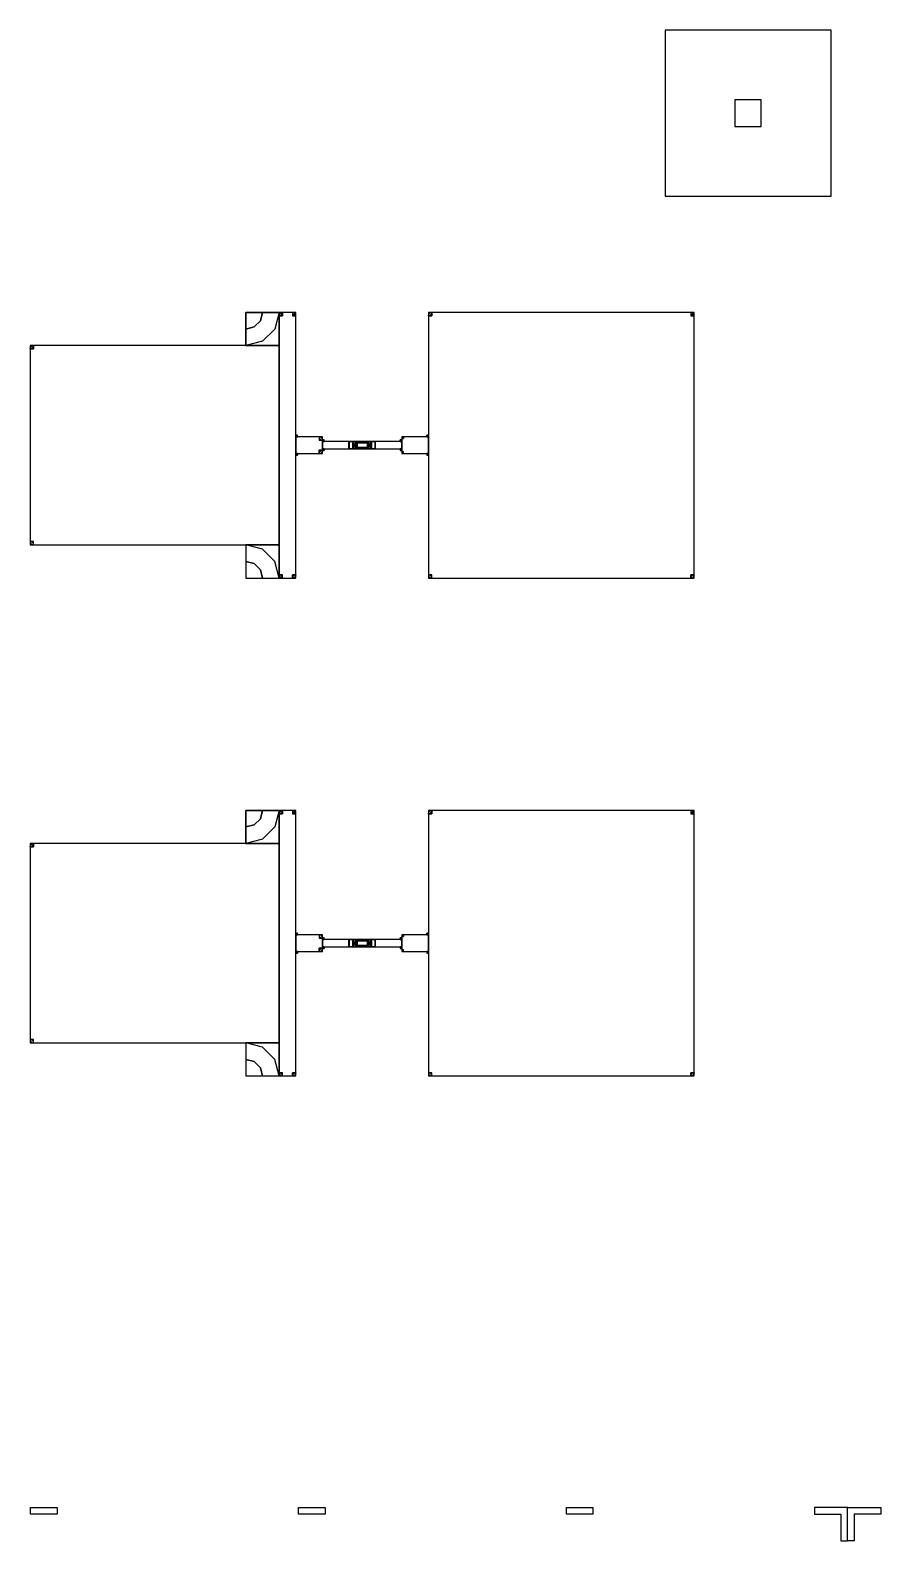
# Model space of a CAD drawing. Extents: x -50899 to 50899, y -48295 to 50898.
# Drawn here: x -33538 to -30975, y 24150 to 28700 of the extents above; entities that cross this region are included whole.
import ezdxf

# ---------------------------------------------------------------- set-up
doc = ezdxf.new("R2010")
doc.units = 0
doc.layers.add('GAP', color=1, linetype='continuous')
doc.layers.add('PIN', color=3, linetype='continuous')

# ---------------------------------------------------------------- blocks, each defined once
blk = doc.blocks.new('C1A')
at = {"layer": 'GAP'}
for points in [[(3088.6, 48400), (3168.6, 48400), (3168.6, 48380), (3088.6, 48380), (3088.6, 48400)], [(3895.7, 48400), (3975.7, 48400), (3975.7, 48380), (3895.7, 48380), (3895.7, 48400)], [(4702.9, 48400), (4782.9, 48400), (4782.9, 48380), (4702.9, 48380), (4702.9, 48400)], [(5550, 48400), (5450, 48400), (5450, 48380), (5530, 48380), (5530, 48300), (5550, 48300), (5550, 48400)]]:
    blk.add_lwpolyline(points, dxfattribs=at)
blk = doc.blocks.new('C1AGAP')
for points in [[(5000, 52850), (5000, 52350), (5500, 52350), (5500, 52850), (5000, 52850)], [(5210, 52640), (5210, 52560), (5290, 52560), (5290, 52640), (5210, 52640)], [(3837.5, 51900), (3837.5, 52000), (3737.5, 52000), (3737.5, 51900), (3837.5, 51900)], [(3837.5, 52000), (3824.1, 51950), (3787.5, 51913.4), (3737.5, 51900), (3737.5, 51950), (3762.5, 51956.7), (3780.8, 51975), (3787.5, 52000), (3837.5, 52000)], [(3787.5, 52000), (3780.8, 51975), (3762.5, 51956.7), (3737.5, 51950), (3737.5, 52000), (3737.5, 52000), (3737.5, 52000), (3737.5, 52000), (3787.5, 52000)], [(3887.5, 52000), (3837.5, 52000), (3837.5, 51200), (3887.5, 51200), (3887.5, 52000)], [(3837.5, 52000), (3837.5, 51990), (3847.5, 51990), (3847.5, 52000), (3837.5, 52000)], [(3837.5, 51990), (3838.8, 51995), (3842.5, 51998.7), (3847.5, 52000), (3847.5, 51995), (3845, 51994.3), (3843.2, 51992.5), (3842.5, 51990), (3837.5, 51990)], [(3842.5, 51990), (3843.2, 51992.5), (3845, 51994.3), (3847.5, 51995), (3847.5, 51990), (3847.5, 51990), (3847.5, 51990), (3847.5, 51990), (3842.5, 51990)], [(3877.5, 52000), (3877.5, 51990), (3887.5, 51990), (3887.5, 52000), (3877.5, 52000)], [(3887.5, 51990), (3886.2, 51995), (3882.5, 51998.7), (3877.5, 52000), (3877.5, 51995), (3880, 51994.3), (3881.8, 51992.5), (3882.5, 51990), (3887.5, 51990)], [(3882.5, 51990), (3881.8, 51992.5), (3880, 51994.3), (3877.5, 51995), (3877.5, 51990), (3877.5, 51990), (3877.5, 51990), (3877.5, 51990), (3882.5, 51990)], [(4287.5, 51200), (5087.5, 51200), (5087.5, 52000), (4287.5, 52000), (4287.5, 51200)], [(4287.5, 52000), (4287.5, 51990), (4297.5, 51990), (4297.5, 52000), (4287.5, 52000)], [(4287.5, 51990), (4288.8, 51995), (4292.5, 51998.7), (4297.5, 52000), (4297.5, 51995), (4295, 51994.3), (4293.2, 51992.5), (4292.5, 51990), (4287.5, 51990)], [(4292.5, 51990), (4293.2, 51992.5), (4295, 51994.3), (4297.5, 51995), (4297.5, 51990), (4297.5, 51990), (4297.5, 51990), (4297.5, 51990), (4292.5, 51990)], [(5077.5, 52000), (5077.5, 51990), (5087.5, 51990), (5087.5, 52000), (5077.5, 52000)], [(5087.5, 51990), (5086.2, 51995), (5082.5, 51998.7), (5077.5, 52000), (5077.5, 51995), (5080, 51994.3), (5081.8, 51992.5), (5082.5, 51990), (5087.5, 51990)], [(5082.5, 51990), (5081.8, 51992.5), (5080, 51994.3), (5077.5, 51995), (5077.5, 51990), (5077.5, 51990), (5077.5, 51990), (5077.5, 51990), (5082.5, 51990)], [(3837.5, 51900), (3087.5, 51900), (3087.5, 51300), (3837.5, 51300), (3837.5, 51900)], [(3087.5, 51900), (3087.5, 51890), (3097.5, 51890), (3097.5, 51900), (3087.5, 51900)], [(3087.5, 51890), (3088.8, 51895), (3092.5, 51898.7), (3097.5, 51900), (3097.5, 51895), (3095, 51894.3), (3093.2, 51892.5), (3092.5, 51890), (3087.5, 51890)], [(3092.5, 51890), (3093.2, 51892.5), (3095, 51894.3), (3097.5, 51895), (3097.5, 51890), (3097.5, 51890), (3097.5, 51890), (3097.5, 51890), (3092.5, 51890)], [(3892.5, 51625), (3892.5, 51630), (3887.5, 51630), (3887.5, 51625), (3892.5, 51625)], [(3887.5, 51630), (3888.2, 51627.5), (3890, 51625.7), (3892.5, 51625), (3892.5, 51627.5), (3891.2, 51627.8), (3890.3, 51628.8), (3890, 51630), (3887.5, 51630)], [(3968, 51625), (3887.5, 51625), (3887.5, 51575), (3968, 51575), (3968, 51625)], [(3890, 51630), (3890.3, 51628.8), (3891.2, 51627.8), (3892.5, 51627.5), (3892.5, 51630), (3892.5, 51630), (3892.5, 51630), (3892.5, 51630), (3890, 51630)], [(3958, 51625), (3958, 51615), (3968, 51615), (3968, 51625), (3958, 51625)], [(3968, 51615), (3966.7, 51620), (3963, 51623.7), (3958, 51625), (3958, 51620), (3960.5, 51619.3), (3962.3, 51617.5), (3963, 51615), (3968, 51615)], [(3963, 51615), (3962.3, 51617.5), (3960.5, 51619.3), (3958, 51620), (3958, 51615), (3958, 51615), (3958, 51615), (3958, 51615), (3963, 51615)], [(3973, 51611), (3973, 51616), (3968, 51616), (3968, 51611), (3973, 51611)], [(3968, 51616), (3968.7, 51613.5), (3970.5, 51611.7), (3973, 51611), (3973, 51613.5), (3971.8, 51613.8), (3970.8, 51614.8), (3970.5, 51616), (3968, 51616)], [(4068, 51611), (3968, 51611), (3968, 51589), (4068, 51589), (4068, 51611)], [(3970.5, 51616), (3970.8, 51614.8), (3971.8, 51613.8), (3973, 51613.5), (3973, 51616), (3973, 51616), (3973, 51616), (3973, 51616), (3970.5, 51616)], [(4048.3, 51611), (4048.3, 51589), (4047.7, 51589), (4047.7, 51611), (4048.3, 51611)], [(4048.3, 51611.2), (4048.3, 51611), (4126.7, 51611), (4126.7, 51611.2), (4048.3, 51611.2)], [(4063, 51607.5), (4058, 51607.5), (4058, 51592.5), (4063, 51592.5), (4063, 51607.5)], [(4068, 51602.5), (4063, 51602.5), (4063, 51597.5), (4068, 51597.5), (4068, 51602.5)], [(4071.3, 51607), (4071.3, 51606.8), (4103.6, 51606.8), (4103.6, 51607), (4071.3, 51607)], [(4072.1, 51606.8), (4072.1, 51593.2), (4071.3, 51593.2), (4071.3, 51606.8), (4072.1, 51606.8)], [(4083.5, 51611.2), (4083.5, 51611), (4091.5, 51611), (4091.5, 51611.2), (4083.5, 51611.2)], [(4083.5, 51611), (4085.5, 51611), (4085.5, 51611.2), (4083.5, 51611.2), (4083.5, 51611)], [(4083.5, 51607), (4083.5, 51606.8), (4091.5, 51606.8), (4091.5, 51607), (4083.5, 51607)], [(4083.5, 51607), (4085.5, 51607), (4085.5, 51606.8), (4083.5, 51606.8), (4083.5, 51607)], [(4085.5, 51611), (4088.5, 51609.5), (4088.5, 51609.7), (4085.5, 51611.2), (4085.5, 51611)], [(4085.5, 51607), (4088.5, 51608.5), (4088.5, 51608.3), (4085.5, 51606.8), (4085.5, 51607)], [(4088.5, 51609.5), (4089.3, 51609.5), (4089.3, 51609.7), (4088.5, 51609.7), (4088.5, 51609.5)], [(4088.5, 51608.5), (4089.3, 51608.5), (4089.3, 51608.3), (4088.5, 51608.3), (4088.5, 51608.5)], [(4089.3, 51607.8), (4089.5, 51607.8), (4089.5, 51610.2), (4089.3, 51610.2), (4089.3, 51607.8)], [(4089.5, 51610), (4091.5, 51611), (4091.5, 51611.2), (4089.5, 51610.2), (4089.5, 51610)], [(4089.5, 51608), (4091.5, 51607), (4091.5, 51606.8), (4089.5, 51607.8), (4089.5, 51608)], [(4102.9, 51606.8), (4102.9, 51593.2), (4103.6, 51593.2), (4103.6, 51606.8), (4102.9, 51606.8)], [(4107, 51589), (4207, 51589), (4207, 51611), (4107, 51611), (4107, 51589)], [(4107, 51597.5), (4112, 51597.5), (4112, 51602.5), (4107, 51602.5), (4107, 51597.5)], [(4112, 51592.5), (4117, 51592.5), (4117, 51607.5), (4112, 51607.5), (4112, 51592.5)], [(4126.7, 51611), (4126.7, 51589), (4127.3, 51589), (4127.3, 51611), (4126.7, 51611)], [(4207, 51611), (4207, 51616), (4202, 51616), (4202, 51611), (4207, 51611)], [(4207, 51616), (4206.3, 51613.5), (4204.5, 51611.7), (4202, 51611), (4202, 51613.5), (4203.2, 51613.8), (4204.2, 51614.8), (4204.5, 51616), (4207, 51616)], [(4204.5, 51616), (4204.2, 51614.8), (4203.2, 51613.8), (4202, 51613.5), (4202, 51616), (4202, 51616), (4202, 51616), (4202, 51616), (4204.5, 51616)], [(4207, 51575), (4287.5, 51575), (4287.5, 51625), (4207, 51625), (4207, 51575)], [(4207, 51625), (4207, 51620), (4212, 51620), (4212, 51625), (4207, 51625)], [(4207, 51620), (4207.7, 51622.5), (4209.5, 51624.3), (4212, 51625), (4212, 51622.5), (4210.8, 51622.2), (4209.8, 51621.2), (4209.5, 51620), (4207, 51620)], [(4209.5, 51620), (4209.8, 51621.2), (4210.8, 51622.2), (4212, 51622.5), (4212, 51620), (4212, 51620), (4212, 51620), (4212, 51620), (4209.5, 51620)], [(4287.5, 51625), (4287.5, 51630), (4282.5, 51630), (4282.5, 51625), (4287.5, 51625)], [(4287.5, 51630), (4286.8, 51627.5), (4285, 51625.7), (4282.5, 51625), (4282.5, 51627.5), (4283.8, 51627.8), (4284.7, 51628.8), (4285, 51630), (4287.5, 51630)], [(4285, 51630), (4284.7, 51628.8), (4283.8, 51627.8), (4282.5, 51627.5), (4282.5, 51630), (4282.5, 51630), (4282.5, 51630), (4282.5, 51630), (4285, 51630)], [(3887.5, 51575), (3887.5, 51570), (3892.5, 51570), (3892.5, 51575), (3887.5, 51575)], [(3887.5, 51570), (3888.2, 51572.5), (3890, 51574.3), (3892.5, 51575), (3892.5, 51572.5), (3891.2, 51572.2), (3890.3, 51571.2), (3890, 51570), (3887.5, 51570)], [(3890, 51570), (3890.3, 51571.2), (3891.2, 51572.2), (3892.5, 51572.5), (3892.5, 51570), (3892.5, 51570), (3892.5, 51570), (3892.5, 51570), (3890, 51570)], [(3968, 51575), (3968, 51585), (3958, 51585), (3958, 51575), (3968, 51575)], [(3968, 51585), (3966.7, 51580), (3963, 51576.3), (3958, 51575), (3958, 51580), (3960.5, 51580.7), (3962.3, 51582.5), (3963, 51585), (3968, 51585)], [(3963, 51585), (3962.3, 51582.5), (3960.5, 51580.7), (3958, 51580), (3958, 51585), (3958, 51585), (3958, 51585), (3958, 51585), (3963, 51585)], [(3968, 51589), (3968, 51584), (3973, 51584), (3973, 51589), (3968, 51589)], [(3968, 51584), (3968.7, 51586.5), (3970.5, 51588.3), (3973, 51589), (3973, 51586.5), (3971.8, 51586.2), (3970.8, 51585.2), (3970.5, 51584), (3968, 51584)], [(3970.5, 51584), (3970.8, 51585.2), (3971.8, 51586.2), (3973, 51586.5), (3973, 51584), (3973, 51584), (3973, 51584), (3973, 51584), (3970.5, 51584)], [(4048.3, 51589), (4048.3, 51588.8), (4126.7, 51588.8), (4126.7, 51589), (4048.3, 51589)], [(4071.3, 51593.2), (4071.3, 51593), (4103.6, 51593), (4103.6, 51593.2), (4071.3, 51593.2)], [(4083.5, 51593.2), (4083.5, 51593), (4091.5, 51593), (4091.5, 51593.2), (4083.5, 51593.2)], [(4083.5, 51593), (4085.5, 51593), (4085.5, 51593.2), (4083.5, 51593.2), (4083.5, 51593)], [(4083.5, 51589), (4083.5, 51588.8), (4091.5, 51588.8), (4091.5, 51589), (4083.5, 51589)], [(4083.5, 51589), (4085.5, 51589), (4085.5, 51588.8), (4083.5, 51588.8), (4083.5, 51589)], [(4085.5, 51593), (4088.5, 51591.5), (4088.5, 51591.7), (4085.5, 51593.2), (4085.5, 51593)], [(4085.5, 51589), (4088.5, 51590.5), (4088.5, 51590.3), (4085.5, 51588.8), (4085.5, 51589)], [(4088.5, 51591.5), (4089.3, 51591.5), (4089.3, 51591.7), (4088.5, 51591.7), (4088.5, 51591.5)], [(4088.5, 51590.5), (4089.3, 51590.5), (4089.3, 51590.3), (4088.5, 51590.3), (4088.5, 51590.5)], [(4089.3, 51589.8), (4089.5, 51589.8), (4089.5, 51592.2), (4089.3, 51592.2), (4089.3, 51589.8)], [(4089.5, 51592), (4091.5, 51593), (4091.5, 51593.2), (4089.5, 51592.2), (4089.5, 51592)], [(4089.5, 51590), (4091.5, 51589), (4091.5, 51588.8), (4089.5, 51589.8), (4089.5, 51590)], [(4202, 51589), (4202, 51584), (4207, 51584), (4207, 51589), (4202, 51589)], [(4207, 51584), (4206.3, 51586.5), (4204.5, 51588.3), (4202, 51589), (4202, 51586.5), (4203.2, 51586.2), (4204.2, 51585.2), (4204.5, 51584), (4207, 51584)], [(4204.5, 51584), (4204.2, 51585.2), (4203.2, 51586.2), (4202, 51586.5), (4202, 51584), (4202, 51584), (4202, 51584), (4202, 51584), (4204.5, 51584)], [(4212, 51575), (4212, 51580), (4207, 51580), (4207, 51575), (4212, 51575)], [(4207, 51580), (4207.7, 51577.5), (4209.5, 51575.7), (4212, 51575), (4212, 51577.5), (4210.8, 51577.8), (4209.8, 51578.8), (4209.5, 51580), (4207, 51580)], [(4209.5, 51580), (4209.8, 51578.8), (4210.8, 51577.8), (4212, 51577.5), (4212, 51580), (4212, 51580), (4212, 51580), (4212, 51580), (4209.5, 51580)], [(4282.5, 51575), (4282.5, 51570), (4287.5, 51570), (4287.5, 51575), (4282.5, 51575)], [(4287.5, 51570), (4286.8, 51572.5), (4285, 51574.3), (4282.5, 51575), (4282.5, 51572.5), (4283.8, 51572.2), (4284.7, 51571.2), (4285, 51570), (4287.5, 51570)], [(4285, 51570), (4284.7, 51571.2), (4283.8, 51572.2), (4282.5, 51572.5), (4282.5, 51570), (4282.5, 51570), (4282.5, 51570), (4282.5, 51570), (4285, 51570)], [(3097.5, 51300), (3097.5, 51310), (3087.5, 51310), (3087.5, 51300), (3097.5, 51300)], [(3087.5, 51310), (3088.8, 51305), (3092.5, 51301.3), (3097.5, 51300), (3097.5, 51305), (3095, 51305.7), (3093.2, 51307.5), (3092.5, 51310), (3087.5, 51310)], [(3092.5, 51310), (3093.2, 51307.5), (3095, 51305.7), (3097.5, 51305), (3097.5, 51310), (3097.5, 51310), (3097.5, 51310), (3097.5, 51310), (3092.5, 51310)], [(3737.5, 51300), (3737.5, 51200), (3837.5, 51200), (3837.5, 51300), (3737.5, 51300)], [(3837.5, 51200), (3824.1, 51250), (3787.5, 51286.6), (3737.5, 51300), (3737.5, 51250), (3762.5, 51243.3), (3780.8, 51225), (3787.5, 51200), (3837.5, 51200)], [(3787.5, 51200), (3780.8, 51225), (3762.5, 51243.3), (3737.5, 51250), (3737.5, 51200), (3737.5, 51200), (3737.5, 51200), (3737.5, 51200), (3787.5, 51200)], [(3847.5, 51200), (3847.5, 51210), (3837.5, 51210), (3837.5, 51200), (3847.5, 51200)], [(3837.5, 51210), (3838.8, 51205), (3842.5, 51201.3), (3847.5, 51200), (3847.5, 51205), (3845, 51205.7), (3843.2, 51207.5), (3842.5, 51210), (3837.5, 51210)], [(3842.5, 51210), (3843.2, 51207.5), (3845, 51205.7), (3847.5, 51205), (3847.5, 51210), (3847.5, 51210), (3847.5, 51210), (3847.5, 51210), (3842.5, 51210)], [(3887.5, 51200), (3887.5, 51210), (3877.5, 51210), (3877.5, 51200), (3887.5, 51200)], [(3887.5, 51210), (3886.2, 51205), (3882.5, 51201.3), (3877.5, 51200), (3877.5, 51205), (3880, 51205.7), (3881.8, 51207.5), (3882.5, 51210), (3887.5, 51210)], [(3882.5, 51210), (3881.8, 51207.5), (3880, 51205.7), (3877.5, 51205), (3877.5, 51210), (3877.5, 51210), (3877.5, 51210), (3877.5, 51210), (3882.5, 51210)], [(4297.5, 51200), (4297.5, 51210), (4287.5, 51210), (4287.5, 51200), (4297.5, 51200)], [(4287.5, 51210), (4288.8, 51205), (4292.5, 51201.3), (4297.5, 51200), (4297.5, 51205), (4295, 51205.7), (4293.2, 51207.5), (4292.5, 51210), (4287.5, 51210)], [(4292.5, 51210), (4293.2, 51207.5), (4295, 51205.7), (4297.5, 51205), (4297.5, 51210), (4297.5, 51210), (4297.5, 51210), (4297.5, 51210), (4292.5, 51210)], [(5087.5, 51200), (5087.5, 51210), (5077.5, 51210), (5077.5, 51200), (5087.5, 51200)], [(5087.5, 51210), (5086.2, 51205), (5082.5, 51201.3), (5077.5, 51200), (5077.5, 51205), (5080, 51205.7), (5081.8, 51207.5), (5082.5, 51210), (5087.5, 51210)], [(5082.5, 51210), (5081.8, 51207.5), (5080, 51205.7), (5077.5, 51205), (5077.5, 51210), (5077.5, 51210), (5077.5, 51210), (5077.5, 51210), (5082.5, 51210)], [(3837.5, 50400), (3837.5, 50500), (3737.5, 50500), (3737.5, 50400), (3837.5, 50400)], [(3837.5, 50500), (3824.1, 50450), (3787.5, 50413.4), (3737.5, 50400), (3737.5, 50450), (3762.5, 50456.7), (3780.8, 50475), (3787.5, 50500), (3837.5, 50500)], [(3787.5, 50500), (3780.8, 50475), (3762.5, 50456.7), (3737.5, 50450), (3737.5, 50500), (3737.5, 50500), (3737.5, 50500), (3737.5, 50500), (3787.5, 50500)], [(3887.5, 50500), (3837.5, 50500), (3837.5, 49700), (3887.5, 49700), (3887.5, 50500)], [(3837.5, 50500), (3837.5, 50490), (3847.5, 50490), (3847.5, 50500), (3837.5, 50500)], [(3837.5, 50490), (3838.8, 50495), (3842.5, 50498.7), (3847.5, 50500), (3847.5, 50495), (3845, 50494.3), (3843.2, 50492.5), (3842.5, 50490), (3837.5, 50490)], [(3842.5, 50490), (3843.2, 50492.5), (3845, 50494.3), (3847.5, 50495), (3847.5, 50490), (3847.5, 50490), (3847.5, 50490), (3847.5, 50490), (3842.5, 50490)], [(3877.5, 50500), (3877.5, 50490), (3887.5, 50490), (3887.5, 50500), (3877.5, 50500)], [(3887.5, 50490), (3886.2, 50495), (3882.5, 50498.7), (3877.5, 50500), (3877.5, 50495), (3880, 50494.3), (3881.8, 50492.5), (3882.5, 50490), (3887.5, 50490)], [(3882.5, 50490), (3881.8, 50492.5), (3880, 50494.3), (3877.5, 50495), (3877.5, 50490), (3877.5, 50490), (3877.5, 50490), (3877.5, 50490), (3882.5, 50490)], [(4287.5, 49700), (5087.5, 49700), (5087.5, 50500), (4287.5, 50500), (4287.5, 49700)], [(4287.5, 50500), (4287.5, 50490), (4297.5, 50490), (4297.5, 50500), (4287.5, 50500)], [(4287.5, 50490), (4288.8, 50495), (4292.5, 50498.7), (4297.5, 50500), (4297.5, 50495), (4295, 50494.3), (4293.2, 50492.5), (4292.5, 50490), (4287.5, 50490)], [(4292.5, 50490), (4293.2, 50492.5), (4295, 50494.3), (4297.5, 50495), (4297.5, 50490), (4297.5, 50490), (4297.5, 50490), (4297.5, 50490), (4292.5, 50490)], [(5077.5, 50500), (5077.5, 50490), (5087.5, 50490), (5087.5, 50500), (5077.5, 50500)], [(5087.5, 50490), (5086.2, 50495), (5082.5, 50498.7), (5077.5, 50500), (5077.5, 50495), (5080, 50494.3), (5081.8, 50492.5), (5082.5, 50490), (5087.5, 50490)], [(5082.5, 50490), (5081.8, 50492.5), (5080, 50494.3), (5077.5, 50495), (5077.5, 50490), (5077.5, 50490), (5077.5, 50490), (5077.5, 50490), (5082.5, 50490)], [(3837.5, 50400), (3087.5, 50400), (3087.5, 49800), (3837.5, 49800), (3837.5, 50400)], [(3087.5, 50400), (3087.5, 50390), (3097.5, 50390), (3097.5, 50400), (3087.5, 50400)], [(3087.5, 50390), (3088.8, 50395), (3092.5, 50398.7), (3097.5, 50400), (3097.5, 50395), (3095, 50394.3), (3093.2, 50392.5), (3092.5, 50390), (3087.5, 50390)], [(3092.5, 50390), (3093.2, 50392.5), (3095, 50394.3), (3097.5, 50395), (3097.5, 50390), (3097.5, 50390), (3097.5, 50390), (3097.5, 50390), (3092.5, 50390)], [(3892.5, 50125), (3892.5, 50130), (3887.5, 50130), (3887.5, 50125), (3892.5, 50125)], [(3887.5, 50130), (3888.2, 50127.5), (3890, 50125.7), (3892.5, 50125), (3892.5, 50127.5), (3891.2, 50127.8), (3890.3, 50128.8), (3890, 50130), (3887.5, 50130)], [(3968, 50125), (3887.5, 50125), (3887.5, 50075), (3968, 50075), (3968, 50125)], [(3890, 50130), (3890.3, 50128.8), (3891.2, 50127.8), (3892.5, 50127.5), (3892.5, 50130), (3892.5, 50130), (3892.5, 50130), (3892.5, 50130), (3890, 50130)], [(3958, 50125), (3958, 50115), (3968, 50115), (3968, 50125), (3958, 50125)], [(3968, 50115), (3966.7, 50120), (3963, 50123.7), (3958, 50125), (3958, 50120), (3960.5, 50119.3), (3962.3, 50117.5), (3963, 50115), (3968, 50115)], [(3963, 50115), (3962.3, 50117.5), (3960.5, 50119.3), (3958, 50120), (3958, 50115), (3958, 50115), (3958, 50115), (3958, 50115), (3963, 50115)], [(3973, 50111), (3973, 50116), (3968, 50116), (3968, 50111), (3973, 50111)], [(3968, 50116), (3968.7, 50113.5), (3970.5, 50111.7), (3973, 50111), (3973, 50113.5), (3971.8, 50113.8), (3970.8, 50114.8), (3970.5, 50116), (3968, 50116)], [(4068, 50111), (3968, 50111), (3968, 50089), (4068, 50089), (4068, 50111)], [(3970.5, 50116), (3970.8, 50114.8), (3971.8, 50113.8), (3973, 50113.5), (3973, 50116), (3973, 50116), (3973, 50116), (3973, 50116), (3970.5, 50116)], [(4048.3, 50111), (4048.3, 50089), (4047.7, 50089), (4047.7, 50111), (4048.3, 50111)], [(4048.3, 50111.2), (4048.3, 50111), (4126.7, 50111), (4126.7, 50111.2), (4048.3, 50111.2)], [(4063, 50107.5), (4058, 50107.5), (4058, 50092.5), (4063, 50092.5), (4063, 50107.5)], [(4068, 50102.5), (4063, 50102.5), (4063, 50097.5), (4068, 50097.5), (4068, 50102.5)], [(4071.3, 50107), (4071.3, 50106.8), (4103.6, 50106.8), (4103.6, 50107), (4071.3, 50107)], [(4072.1, 50106.8), (4072.1, 50093.2), (4071.3, 50093.2), (4071.3, 50106.8), (4072.1, 50106.8)], [(4083.5, 50111.2), (4083.5, 50111), (4091.5, 50111), (4091.5, 50111.2), (4083.5, 50111.2)], [(4083.5, 50111), (4085.5, 50111), (4085.5, 50111.2), (4083.5, 50111.2), (4083.5, 50111)], [(4083.5, 50107), (4083.5, 50106.8), (4091.5, 50106.8), (4091.5, 50107), (4083.5, 50107)], [(4083.5, 50107), (4085.5, 50107), (4085.5, 50106.8), (4083.5, 50106.8), (4083.5, 50107)], [(4085.5, 50111), (4088.5, 50109.5), (4088.5, 50109.7), (4085.5, 50111.2), (4085.5, 50111)], [(4085.5, 50107), (4088.5, 50108.5), (4088.5, 50108.3), (4085.5, 50106.8), (4085.5, 50107)], [(4088.5, 50109.5), (4089.3, 50109.5), (4089.3, 50109.7), (4088.5, 50109.7), (4088.5, 50109.5)], [(4088.5, 50108.5), (4089.3, 50108.5), (4089.3, 50108.3), (4088.5, 50108.3), (4088.5, 50108.5)], [(4089.3, 50107.8), (4089.5, 50107.8), (4089.5, 50110.2), (4089.3, 50110.2), (4089.3, 50107.8)], [(4089.5, 50110), (4091.5, 50111), (4091.5, 50111.2), (4089.5, 50110.2), (4089.5, 50110)], [(4089.5, 50108), (4091.5, 50107), (4091.5, 50106.8), (4089.5, 50107.8), (4089.5, 50108)], [(4102.9, 50106.8), (4102.9, 50093.2), (4103.6, 50093.2), (4103.6, 50106.8), (4102.9, 50106.8)], [(4107, 50089), (4207, 50089), (4207, 50111), (4107, 50111), (4107, 50089)], [(4107, 50097.5), (4112, 50097.5), (4112, 50102.5), (4107, 50102.5), (4107, 50097.5)], [(4112, 50092.5), (4117, 50092.5), (4117, 50107.5), (4112, 50107.5), (4112, 50092.5)], [(4126.7, 50111), (4126.7, 50089), (4127.3, 50089), (4127.3, 50111), (4126.7, 50111)], [(4207, 50111), (4207, 50116), (4202, 50116), (4202, 50111), (4207, 50111)], [(4207, 50116), (4206.3, 50113.5), (4204.5, 50111.7), (4202, 50111), (4202, 50113.5), (4203.2, 50113.8), (4204.2, 50114.8), (4204.5, 50116), (4207, 50116)], [(4204.5, 50116), (4204.2, 50114.8), (4203.2, 50113.8), (4202, 50113.5), (4202, 50116), (4202, 50116), (4202, 50116), (4202, 50116), (4204.5, 50116)], [(4207, 50075), (4287.5, 50075), (4287.5, 50125), (4207, 50125), (4207, 50075)], [(4207, 50125), (4207, 50120), (4212, 50120), (4212, 50125), (4207, 50125)], [(4207, 50120), (4207.7, 50122.5), (4209.5, 50124.3), (4212, 50125), (4212, 50122.5), (4210.8, 50122.2), (4209.8, 50121.2), (4209.5, 50120), (4207, 50120)], [(4209.5, 50120), (4209.8, 50121.2), (4210.8, 50122.2), (4212, 50122.5), (4212, 50120), (4212, 50120), (4212, 50120), (4212, 50120), (4209.5, 50120)], [(4287.5, 50125), (4287.5, 50130), (4282.5, 50130), (4282.5, 50125), (4287.5, 50125)], [(4287.5, 50130), (4286.8, 50127.5), (4285, 50125.7), (4282.5, 50125), (4282.5, 50127.5), (4283.8, 50127.8), (4284.7, 50128.8), (4285, 50130), (4287.5, 50130)], [(4285, 50130), (4284.7, 50128.8), (4283.8, 50127.8), (4282.5, 50127.5), (4282.5, 50130), (4282.5, 50130), (4282.5, 50130), (4282.5, 50130), (4285, 50130)], [(3887.5, 50075), (3887.5, 50070), (3892.5, 50070), (3892.5, 50075), (3887.5, 50075)], [(3887.5, 50070), (3888.2, 50072.5), (3890, 50074.3), (3892.5, 50075), (3892.5, 50072.5), (3891.2, 50072.2), (3890.3, 50071.2), (3890, 50070), (3887.5, 50070)], [(3890, 50070), (3890.3, 50071.2), (3891.2, 50072.2), (3892.5, 50072.5), (3892.5, 50070), (3892.5, 50070), (3892.5, 50070), (3892.5, 50070), (3890, 50070)], [(3968, 50075), (3968, 50085), (3958, 50085), (3958, 50075), (3968, 50075)], [(3968, 50085), (3966.7, 50080), (3963, 50076.3), (3958, 50075), (3958, 50080), (3960.5, 50080.7), (3962.3, 50082.5), (3963, 50085), (3968, 50085)], [(3963, 50085), (3962.3, 50082.5), (3960.5, 50080.7), (3958, 50080), (3958, 50085), (3958, 50085), (3958, 50085), (3958, 50085), (3963, 50085)], [(3968, 50089), (3968, 50084), (3973, 50084), (3973, 50089), (3968, 50089)], [(3968, 50084), (3968.7, 50086.5), (3970.5, 50088.3), (3973, 50089), (3973, 50086.5), (3971.8, 50086.2), (3970.8, 50085.2), (3970.5, 50084), (3968, 50084)], [(3970.5, 50084), (3970.8, 50085.2), (3971.8, 50086.2), (3973, 50086.5), (3973, 50084), (3973, 50084), (3973, 50084), (3973, 50084), (3970.5, 50084)], [(4048.3, 50089), (4048.3, 50088.8), (4126.7, 50088.8), (4126.7, 50089), (4048.3, 50089)], [(4071.3, 50093.2), (4071.3, 50093), (4103.6, 50093), (4103.6, 50093.2), (4071.3, 50093.2)], [(4083.5, 50093.2), (4083.5, 50093), (4091.5, 50093), (4091.5, 50093.2), (4083.5, 50093.2)], [(4083.5, 50093), (4085.5, 50093), (4085.5, 50093.2), (4083.5, 50093.2), (4083.5, 50093)], [(4083.5, 50089), (4083.5, 50088.8), (4091.5, 50088.8), (4091.5, 50089), (4083.5, 50089)], [(4083.5, 50089), (4085.5, 50089), (4085.5, 50088.8), (4083.5, 50088.8), (4083.5, 50089)], [(4085.5, 50093), (4088.5, 50091.5), (4088.5, 50091.7), (4085.5, 50093.2), (4085.5, 50093)], [(4085.5, 50089), (4088.5, 50090.5), (4088.5, 50090.3), (4085.5, 50088.8), (4085.5, 50089)], [(4088.5, 50091.5), (4089.3, 50091.5), (4089.3, 50091.7), (4088.5, 50091.7), (4088.5, 50091.5)], [(4088.5, 50090.5), (4089.3, 50090.5), (4089.3, 50090.3), (4088.5, 50090.3), (4088.5, 50090.5)], [(4089.3, 50089.8), (4089.5, 50089.8), (4089.5, 50092.2), (4089.3, 50092.2), (4089.3, 50089.8)], [(4089.5, 50092), (4091.5, 50093), (4091.5, 50093.2), (4089.5, 50092.2), (4089.5, 50092)], [(4089.5, 50090), (4091.5, 50089), (4091.5, 50088.8), (4089.5, 50089.8), (4089.5, 50090)], [(4202, 50089), (4202, 50084), (4207, 50084), (4207, 50089), (4202, 50089)], [(4207, 50084), (4206.3, 50086.5), (4204.5, 50088.3), (4202, 50089), (4202, 50086.5), (4203.2, 50086.2), (4204.2, 50085.2), (4204.5, 50084), (4207, 50084)], [(4204.5, 50084), (4204.2, 50085.2), (4203.2, 50086.2), (4202, 50086.5), (4202, 50084), (4202, 50084), (4202, 50084), (4202, 50084), (4204.5, 50084)], [(4212, 50075), (4212, 50080), (4207, 50080), (4207, 50075), (4212, 50075)], [(4207, 50080), (4207.7, 50077.5), (4209.5, 50075.7), (4212, 50075), (4212, 50077.5), (4210.8, 50077.8), (4209.8, 50078.8), (4209.5, 50080), (4207, 50080)], [(4209.5, 50080), (4209.8, 50078.8), (4210.8, 50077.8), (4212, 50077.5), (4212, 50080), (4212, 50080), (4212, 50080), (4212, 50080), (4209.5, 50080)], [(4282.5, 50075), (4282.5, 50070), (4287.5, 50070), (4287.5, 50075), (4282.5, 50075)], [(4287.5, 50070), (4286.8, 50072.5), (4285, 50074.3), (4282.5, 50075), (4282.5, 50072.5), (4283.8, 50072.2), (4284.7, 50071.2), (4285, 50070), (4287.5, 50070)], [(4285, 50070), (4284.7, 50071.2), (4283.8, 50072.2), (4282.5, 50072.5), (4282.5, 50070), (4282.5, 50070), (4282.5, 50070), (4282.5, 50070), (4285, 50070)], [(3097.5, 49800), (3097.5, 49810), (3087.5, 49810), (3087.5, 49800), (3097.5, 49800)], [(3087.5, 49810), (3088.8, 49805), (3092.5, 49801.3), (3097.5, 49800), (3097.5, 49805), (3095, 49805.7), (3093.2, 49807.5), (3092.5, 49810), (3087.5, 49810)], [(3092.5, 49810), (3093.2, 49807.5), (3095, 49805.7), (3097.5, 49805), (3097.5, 49810), (3097.5, 49810), (3097.5, 49810), (3097.5, 49810), (3092.5, 49810)], [(3737.5, 49800), (3737.5, 49700), (3837.5, 49700), (3837.5, 49800), (3737.5, 49800)], [(3837.5, 49700), (3824.1, 49750), (3787.5, 49786.6), (3737.5, 49800), (3737.5, 49750), (3762.5, 49743.3), (3780.8, 49725), (3787.5, 49700), (3837.5, 49700)], [(3787.5, 49700), (3780.8, 49725), (3762.5, 49743.3), (3737.5, 49750), (3737.5, 49700), (3737.5, 49700), (3737.5, 49700), (3737.5, 49700), (3787.5, 49700)], [(3847.5, 49700), (3847.5, 49710), (3837.5, 49710), (3837.5, 49700), (3847.5, 49700)], [(3837.5, 49710), (3838.8, 49705), (3842.5, 49701.3), (3847.5, 49700), (3847.5, 49705), (3845, 49705.7), (3843.2, 49707.5), (3842.5, 49710), (3837.5, 49710)], [(3842.5, 49710), (3843.2, 49707.5), (3845, 49705.7), (3847.5, 49705), (3847.5, 49710), (3847.5, 49710), (3847.5, 49710), (3847.5, 49710), (3842.5, 49710)], [(3887.5, 49700), (3887.5, 49710), (3877.5, 49710), (3877.5, 49700), (3887.5, 49700)], [(3887.5, 49710), (3886.2, 49705), (3882.5, 49701.3), (3877.5, 49700), (3877.5, 49705), (3880, 49705.7), (3881.8, 49707.5), (3882.5, 49710), (3887.5, 49710)], [(3882.5, 49710), (3881.8, 49707.5), (3880, 49705.7), (3877.5, 49705), (3877.5, 49710), (3877.5, 49710), (3877.5, 49710), (3877.5, 49710), (3882.5, 49710)], [(4297.5, 49700), (4297.5, 49710), (4287.5, 49710), (4287.5, 49700), (4297.5, 49700)], [(4287.5, 49710), (4288.8, 49705), (4292.5, 49701.3), (4297.5, 49700), (4297.5, 49705), (4295, 49705.7), (4293.2, 49707.5), (4292.5, 49710), (4287.5, 49710)], [(4292.5, 49710), (4293.2, 49707.5), (4295, 49705.7), (4297.5, 49705), (4297.5, 49710), (4297.5, 49710), (4297.5, 49710), (4297.5, 49710), (4292.5, 49710)], [(5087.5, 49700), (5087.5, 49710), (5077.5, 49710), (5077.5, 49700), (5087.5, 49700)], [(5087.5, 49710), (5086.2, 49705), (5082.5, 49701.3), (5077.5, 49700), (5077.5, 49705), (5080, 49705.7), (5081.8, 49707.5), (5082.5, 49710), (5087.5, 49710)], [(5082.5, 49710), (5081.8, 49707.5), (5080, 49705.7), (5077.5, 49705), (5077.5, 49710), (5077.5, 49710), (5077.5, 49710), (5077.5, 49710), (5082.5, 49710)]]:
    blk.add_lwpolyline(points)
blk = doc.blocks.new('C1APIN')
for points in [[(3787.5, 52000), (3780.8, 51975), (3762.5, 51956.7), (3737.5, 51950), (3737.5, 51950), (3762.5, 51956.7), (3780.8, 51975), (3787.5, 52000), (3787.5, 52000)], [(3787.5, 52000), (3780.8, 51975), (3762.5, 51956.7), (3737.5, 51950), (3737.5, 51950), (3762.5, 51956.7), (3780.8, 51975), (3787.5, 52000), (3787.5, 52000)], [(3842.5, 51990), (3843.2, 51992.5), (3845, 51994.3), (3847.5, 51995), (3847.5, 51995), (3845, 51994.3), (3843.2, 51992.5), (3842.5, 51990), (3842.5, 51990)], [(3842.5, 51990), (3843.2, 51992.5), (3845, 51994.3), (3847.5, 51995), (3847.5, 51995), (3845, 51994.3), (3843.2, 51992.5), (3842.5, 51990), (3842.5, 51990)], [(3882.5, 51990), (3881.8, 51992.5), (3880, 51994.3), (3877.5, 51995), (3877.5, 51995), (3880, 51994.3), (3881.8, 51992.5), (3882.5, 51990), (3882.5, 51990)], [(3882.5, 51990), (3881.8, 51992.5), (3880, 51994.3), (3877.5, 51995), (3877.5, 51995), (3880, 51994.3), (3881.8, 51992.5), (3882.5, 51990), (3882.5, 51990)], [(4292.5, 51990), (4293.2, 51992.5), (4295, 51994.3), (4297.5, 51995), (4297.5, 51995), (4295, 51994.3), (4293.2, 51992.5), (4292.5, 51990), (4292.5, 51990)], [(4292.5, 51990), (4293.2, 51992.5), (4295, 51994.3), (4297.5, 51995), (4297.5, 51995), (4295, 51994.3), (4293.2, 51992.5), (4292.5, 51990), (4292.5, 51990)], [(5082.5, 51990), (5081.8, 51992.5), (5080, 51994.3), (5077.5, 51995), (5077.5, 51995), (5080, 51994.3), (5081.8, 51992.5), (5082.5, 51990), (5082.5, 51990)], [(5082.5, 51990), (5081.8, 51992.5), (5080, 51994.3), (5077.5, 51995), (5077.5, 51995), (5080, 51994.3), (5081.8, 51992.5), (5082.5, 51990), (5082.5, 51990)], [(3092.5, 51890), (3093.2, 51892.5), (3095, 51894.3), (3097.5, 51895), (3097.5, 51895), (3095, 51894.3), (3093.2, 51892.5), (3092.5, 51890), (3092.5, 51890)], [(3092.5, 51890), (3093.2, 51892.5), (3095, 51894.3), (3097.5, 51895), (3097.5, 51895), (3095, 51894.3), (3093.2, 51892.5), (3092.5, 51890), (3092.5, 51890)], [(3890, 51630), (3890.3, 51628.8), (3891.2, 51627.8), (3892.5, 51627.5), (3892.5, 51627.5), (3891.2, 51627.8), (3890.3, 51628.8), (3890, 51630), (3890, 51630)], [(3890, 51630), (3890.3, 51628.8), (3891.2, 51627.8), (3892.5, 51627.5), (3892.5, 51627.5), (3891.2, 51627.8), (3890.3, 51628.8), (3890, 51630), (3890, 51630)], [(3963, 51615), (3962.3, 51617.5), (3960.5, 51619.3), (3958, 51620), (3958, 51620), (3960.5, 51619.3), (3962.3, 51617.5), (3963, 51615), (3963, 51615)], [(3963, 51615), (3962.3, 51617.5), (3960.5, 51619.3), (3958, 51620), (3958, 51620), (3960.5, 51619.3), (3962.3, 51617.5), (3963, 51615), (3963, 51615)], [(3970.5, 51616), (3970.8, 51614.8), (3971.8, 51613.8), (3973, 51613.5), (3973, 51613.5), (3971.8, 51613.8), (3970.8, 51614.8), (3970.5, 51616), (3970.5, 51616)], [(3970.5, 51616), (3970.8, 51614.8), (3971.8, 51613.8), (3973, 51613.5), (3973, 51613.5), (3971.8, 51613.8), (3970.8, 51614.8), (3970.5, 51616), (3970.5, 51616)], [(4071.3, 51611), (4071.3, 51589), (4048.3, 51589), (4048.3, 51611), (4071.3, 51611)], [(4071.3, 51611), (4071.3, 51607), (4103.7, 51607), (4103.7, 51611), (4071.3, 51611)], [(4083.5, 51611), (4083.5, 51607), (4091.5, 51607), (4091.5, 51611), (4083.5, 51611)], [(4083.5, 51607), (4085.5, 51607), (4085.5, 51611), (4083.5, 51611), (4083.5, 51607)], [(4085.5, 51609), (4088.5, 51609), (4088.5, 51609.5), (4085.5, 51611), (4085.5, 51609)], [(4085.5, 51609), (4088.5, 51609), (4088.5, 51608.5), (4085.5, 51607), (4085.5, 51609)], [(4088.5, 51608.5), (4089.3, 51608.5), (4089.3, 51609.5), (4088.5, 51609.5), (4088.5, 51608.5)], [(4089.5, 51609), (4091.5, 51609), (4091.5, 51611), (4089.5, 51610), (4089.5, 51609)], [(4089.5, 51609), (4091.5, 51609), (4091.5, 51607), (4089.5, 51608), (4089.5, 51609)], [(4103.7, 51611), (4103.7, 51589), (4126.7, 51589), (4126.7, 51611), (4103.7, 51611)], [(4204.5, 51616), (4204.2, 51614.8), (4203.2, 51613.8), (4202, 51613.5), (4202, 51613.5), (4203.2, 51613.8), (4204.2, 51614.8), (4204.5, 51616), (4204.5, 51616)], [(4204.5, 51616), (4204.2, 51614.8), (4203.2, 51613.8), (4202, 51613.5), (4202, 51613.5), (4203.2, 51613.8), (4204.2, 51614.8), (4204.5, 51616), (4204.5, 51616)], [(4209.5, 51620), (4209.8, 51621.2), (4210.8, 51622.2), (4212, 51622.5), (4212, 51622.5), (4210.8, 51622.2), (4209.8, 51621.2), (4209.5, 51620), (4209.5, 51620)], [(4209.5, 51620), (4209.8, 51621.2), (4210.8, 51622.2), (4212, 51622.5), (4212, 51622.5), (4210.8, 51622.2), (4209.8, 51621.2), (4209.5, 51620), (4209.5, 51620)], [(4285, 51630), (4284.7, 51628.8), (4283.8, 51627.8), (4282.5, 51627.5), (4282.5, 51627.5), (4283.8, 51627.8), (4284.7, 51628.8), (4285, 51630), (4285, 51630)], [(4285, 51630), (4284.7, 51628.8), (4283.8, 51627.8), (4282.5, 51627.5), (4282.5, 51627.5), (4283.8, 51627.8), (4284.7, 51628.8), (4285, 51630), (4285, 51630)], [(3890, 51570), (3890.3, 51571.2), (3891.2, 51572.2), (3892.5, 51572.5), (3892.5, 51572.5), (3891.2, 51572.2), (3890.3, 51571.2), (3890, 51570), (3890, 51570)], [(3890, 51570), (3890.3, 51571.2), (3891.2, 51572.2), (3892.5, 51572.5), (3892.5, 51572.5), (3891.2, 51572.2), (3890.3, 51571.2), (3890, 51570), (3890, 51570)], [(3963, 51585), (3962.3, 51582.5), (3960.5, 51580.7), (3958, 51580), (3958, 51580), (3960.5, 51580.7), (3962.3, 51582.5), (3963, 51585), (3963, 51585)], [(3963, 51585), (3962.3, 51582.5), (3960.5, 51580.7), (3958, 51580), (3958, 51580), (3960.5, 51580.7), (3962.3, 51582.5), (3963, 51585), (3963, 51585)], [(3970.5, 51584), (3970.8, 51585.2), (3971.8, 51586.2), (3973, 51586.5), (3973, 51586.5), (3971.8, 51586.2), (3970.8, 51585.2), (3970.5, 51584), (3970.5, 51584)], [(3970.5, 51584), (3970.8, 51585.2), (3971.8, 51586.2), (3973, 51586.5), (3973, 51586.5), (3971.8, 51586.2), (3970.8, 51585.2), (3970.5, 51584), (3970.5, 51584)], [(4071.3, 51593), (4071.3, 51589), (4103.7, 51589), (4103.7, 51593), (4071.3, 51593)], [(4083.5, 51593), (4083.5, 51589), (4091.5, 51589), (4091.5, 51593), (4083.5, 51593)], [(4083.5, 51589), (4085.5, 51589), (4085.5, 51593), (4083.5, 51593), (4083.5, 51589)], [(4085.5, 51591), (4088.5, 51591), (4088.5, 51591.5), (4085.5, 51593), (4085.5, 51591)], [(4085.5, 51591), (4088.5, 51591), (4088.5, 51590.5), (4085.5, 51589), (4085.5, 51591)], [(4088.5, 51590.5), (4089.3, 51590.5), (4089.3, 51591.5), (4088.5, 51591.5), (4088.5, 51590.5)], [(4089.5, 51591), (4091.5, 51591), (4091.5, 51593), (4089.5, 51592), (4089.5, 51591)], [(4089.5, 51591), (4091.5, 51591), (4091.5, 51589), (4089.5, 51590), (4089.5, 51591)], [(4204.5, 51584), (4204.2, 51585.2), (4203.2, 51586.2), (4202, 51586.5), (4202, 51586.5), (4203.2, 51586.2), (4204.2, 51585.2), (4204.5, 51584), (4204.5, 51584)], [(4204.5, 51584), (4204.2, 51585.2), (4203.2, 51586.2), (4202, 51586.5), (4202, 51586.5), (4203.2, 51586.2), (4204.2, 51585.2), (4204.5, 51584), (4204.5, 51584)], [(4209.5, 51580), (4209.8, 51578.8), (4210.8, 51577.8), (4212, 51577.5), (4212, 51577.5), (4210.8, 51577.8), (4209.8, 51578.8), (4209.5, 51580), (4209.5, 51580)], [(4209.5, 51580), (4209.8, 51578.8), (4210.8, 51577.8), (4212, 51577.5), (4212, 51577.5), (4210.8, 51577.8), (4209.8, 51578.8), (4209.5, 51580), (4209.5, 51580)], [(4285, 51570), (4284.7, 51571.2), (4283.8, 51572.2), (4282.5, 51572.5), (4282.5, 51572.5), (4283.8, 51572.2), (4284.7, 51571.2), (4285, 51570), (4285, 51570)], [(4285, 51570), (4284.7, 51571.2), (4283.8, 51572.2), (4282.5, 51572.5), (4282.5, 51572.5), (4283.8, 51572.2), (4284.7, 51571.2), (4285, 51570), (4285, 51570)], [(3092.5, 51310), (3093.2, 51307.5), (3095, 51305.7), (3097.5, 51305), (3097.5, 51305), (3095, 51305.7), (3093.2, 51307.5), (3092.5, 51310), (3092.5, 51310)], [(3092.5, 51310), (3093.2, 51307.5), (3095, 51305.7), (3097.5, 51305), (3097.5, 51305), (3095, 51305.7), (3093.2, 51307.5), (3092.5, 51310), (3092.5, 51310)], [(3787.5, 51200), (3780.8, 51225), (3762.5, 51243.3), (3737.5, 51250), (3737.5, 51250), (3762.5, 51243.3), (3780.8, 51225), (3787.5, 51200), (3787.5, 51200)], [(3787.5, 51200), (3780.8, 51225), (3762.5, 51243.3), (3737.5, 51250), (3737.5, 51250), (3762.5, 51243.3), (3780.8, 51225), (3787.5, 51200), (3787.5, 51200)], [(3842.5, 51210), (3843.2, 51207.5), (3845, 51205.7), (3847.5, 51205), (3847.5, 51205), (3845, 51205.7), (3843.2, 51207.5), (3842.5, 51210), (3842.5, 51210)], [(3842.5, 51210), (3843.2, 51207.5), (3845, 51205.7), (3847.5, 51205), (3847.5, 51205), (3845, 51205.7), (3843.2, 51207.5), (3842.5, 51210), (3842.5, 51210)], [(3882.5, 51210), (3881.8, 51207.5), (3880, 51205.7), (3877.5, 51205), (3877.5, 51205), (3880, 51205.7), (3881.8, 51207.5), (3882.5, 51210), (3882.5, 51210)], [(3882.5, 51210), (3881.8, 51207.5), (3880, 51205.7), (3877.5, 51205), (3877.5, 51205), (3880, 51205.7), (3881.8, 51207.5), (3882.5, 51210), (3882.5, 51210)], [(4292.5, 51210), (4293.2, 51207.5), (4295, 51205.7), (4297.5, 51205), (4297.5, 51205), (4295, 51205.7), (4293.2, 51207.5), (4292.5, 51210), (4292.5, 51210)], [(4292.5, 51210), (4293.2, 51207.5), (4295, 51205.7), (4297.5, 51205), (4297.5, 51205), (4295, 51205.7), (4293.2, 51207.5), (4292.5, 51210), (4292.5, 51210)], [(5082.5, 51210), (5081.8, 51207.5), (5080, 51205.7), (5077.5, 51205), (5077.5, 51205), (5080, 51205.7), (5081.8, 51207.5), (5082.5, 51210), (5082.5, 51210)], [(5082.5, 51210), (5081.8, 51207.5), (5080, 51205.7), (5077.5, 51205), (5077.5, 51205), (5080, 51205.7), (5081.8, 51207.5), (5082.5, 51210), (5082.5, 51210)], [(3787.5, 50500), (3780.8, 50475), (3762.5, 50456.7), (3737.5, 50450), (3737.5, 50450), (3762.5, 50456.7), (3780.8, 50475), (3787.5, 50500), (3787.5, 50500)], [(3787.5, 50500), (3780.8, 50475), (3762.5, 50456.7), (3737.5, 50450), (3737.5, 50450), (3762.5, 50456.7), (3780.8, 50475), (3787.5, 50500), (3787.5, 50500)], [(3842.5, 50490), (3843.2, 50492.5), (3845, 50494.3), (3847.5, 50495), (3847.5, 50495), (3845, 50494.3), (3843.2, 50492.5), (3842.5, 50490), (3842.5, 50490)], [(3842.5, 50490), (3843.2, 50492.5), (3845, 50494.3), (3847.5, 50495), (3847.5, 50495), (3845, 50494.3), (3843.2, 50492.5), (3842.5, 50490), (3842.5, 50490)], [(3882.5, 50490), (3881.8, 50492.5), (3880, 50494.3), (3877.5, 50495), (3877.5, 50495), (3880, 50494.3), (3881.8, 50492.5), (3882.5, 50490), (3882.5, 50490)], [(3882.5, 50490), (3881.8, 50492.5), (3880, 50494.3), (3877.5, 50495), (3877.5, 50495), (3880, 50494.3), (3881.8, 50492.5), (3882.5, 50490), (3882.5, 50490)], [(4292.5, 50490), (4293.2, 50492.5), (4295, 50494.3), (4297.5, 50495), (4297.5, 50495), (4295, 50494.3), (4293.2, 50492.5), (4292.5, 50490), (4292.5, 50490)], [(4292.5, 50490), (4293.2, 50492.5), (4295, 50494.3), (4297.5, 50495), (4297.5, 50495), (4295, 50494.3), (4293.2, 50492.5), (4292.5, 50490), (4292.5, 50490)], [(5082.5, 50490), (5081.8, 50492.5), (5080, 50494.3), (5077.5, 50495), (5077.5, 50495), (5080, 50494.3), (5081.8, 50492.5), (5082.5, 50490), (5082.5, 50490)], [(5082.5, 50490), (5081.8, 50492.5), (5080, 50494.3), (5077.5, 50495), (5077.5, 50495), (5080, 50494.3), (5081.8, 50492.5), (5082.5, 50490), (5082.5, 50490)], [(3092.5, 50390), (3093.2, 50392.5), (3095, 50394.3), (3097.5, 50395), (3097.5, 50395), (3095, 50394.3), (3093.2, 50392.5), (3092.5, 50390), (3092.5, 50390)], [(3092.5, 50390), (3093.2, 50392.5), (3095, 50394.3), (3097.5, 50395), (3097.5, 50395), (3095, 50394.3), (3093.2, 50392.5), (3092.5, 50390), (3092.5, 50390)], [(3890, 50130), (3890.3, 50128.8), (3891.2, 50127.8), (3892.5, 50127.5), (3892.5, 50127.5), (3891.2, 50127.8), (3890.3, 50128.8), (3890, 50130), (3890, 50130)], [(3890, 50130), (3890.3, 50128.8), (3891.2, 50127.8), (3892.5, 50127.5), (3892.5, 50127.5), (3891.2, 50127.8), (3890.3, 50128.8), (3890, 50130), (3890, 50130)], [(3963, 50115), (3962.3, 50117.5), (3960.5, 50119.3), (3958, 50120), (3958, 50120), (3960.5, 50119.3), (3962.3, 50117.5), (3963, 50115), (3963, 50115)], [(3963, 50115), (3962.3, 50117.5), (3960.5, 50119.3), (3958, 50120), (3958, 50120), (3960.5, 50119.3), (3962.3, 50117.5), (3963, 50115), (3963, 50115)], [(3970.5, 50116), (3970.8, 50114.8), (3971.8, 50113.8), (3973, 50113.5), (3973, 50113.5), (3971.8, 50113.8), (3970.8, 50114.8), (3970.5, 50116), (3970.5, 50116)], [(3970.5, 50116), (3970.8, 50114.8), (3971.8, 50113.8), (3973, 50113.5), (3973, 50113.5), (3971.8, 50113.8), (3970.8, 50114.8), (3970.5, 50116), (3970.5, 50116)], [(4071.3, 50111), (4071.3, 50089), (4048.3, 50089), (4048.3, 50111), (4071.3, 50111)], [(4071.3, 50111), (4071.3, 50107), (4103.7, 50107), (4103.7, 50111), (4071.3, 50111)], [(4083.5, 50111), (4083.5, 50107), (4091.5, 50107), (4091.5, 50111), (4083.5, 50111)], [(4083.5, 50107), (4085.5, 50107), (4085.5, 50111), (4083.5, 50111), (4083.5, 50107)], [(4085.5, 50109), (4088.5, 50109), (4088.5, 50109.5), (4085.5, 50111), (4085.5, 50109)], [(4085.5, 50109), (4088.5, 50109), (4088.5, 50108.5), (4085.5, 50107), (4085.5, 50109)], [(4088.5, 50108.5), (4089.3, 50108.5), (4089.3, 50109.5), (4088.5, 50109.5), (4088.5, 50108.5)], [(4089.5, 50109), (4091.5, 50109), (4091.5, 50111), (4089.5, 50110), (4089.5, 50109)], [(4089.5, 50109), (4091.5, 50109), (4091.5, 50107), (4089.5, 50108), (4089.5, 50109)], [(4103.7, 50111), (4103.7, 50089), (4126.7, 50089), (4126.7, 50111), (4103.7, 50111)], [(4204.5, 50116), (4204.2, 50114.8), (4203.2, 50113.8), (4202, 50113.5), (4202, 50113.5), (4203.2, 50113.8), (4204.2, 50114.8), (4204.5, 50116), (4204.5, 50116)], [(4204.5, 50116), (4204.2, 50114.8), (4203.2, 50113.8), (4202, 50113.5), (4202, 50113.5), (4203.2, 50113.8), (4204.2, 50114.8), (4204.5, 50116), (4204.5, 50116)], [(4209.5, 50120), (4209.8, 50121.2), (4210.8, 50122.2), (4212, 50122.5), (4212, 50122.5), (4210.8, 50122.2), (4209.8, 50121.2), (4209.5, 50120), (4209.5, 50120)], [(4209.5, 50120), (4209.8, 50121.2), (4210.8, 50122.2), (4212, 50122.5), (4212, 50122.5), (4210.8, 50122.2), (4209.8, 50121.2), (4209.5, 50120), (4209.5, 50120)], [(4285, 50130), (4284.7, 50128.8), (4283.8, 50127.8), (4282.5, 50127.5), (4282.5, 50127.5), (4283.8, 50127.8), (4284.7, 50128.8), (4285, 50130), (4285, 50130)], [(4285, 50130), (4284.7, 50128.8), (4283.8, 50127.8), (4282.5, 50127.5), (4282.5, 50127.5), (4283.8, 50127.8), (4284.7, 50128.8), (4285, 50130), (4285, 50130)], [(3890, 50070), (3890.3, 50071.2), (3891.2, 50072.2), (3892.5, 50072.5), (3892.5, 50072.5), (3891.2, 50072.2), (3890.3, 50071.2), (3890, 50070), (3890, 50070)], [(3890, 50070), (3890.3, 50071.2), (3891.2, 50072.2), (3892.5, 50072.5), (3892.5, 50072.5), (3891.2, 50072.2), (3890.3, 50071.2), (3890, 50070), (3890, 50070)], [(3963, 50085), (3962.3, 50082.5), (3960.5, 50080.7), (3958, 50080), (3958, 50080), (3960.5, 50080.7), (3962.3, 50082.5), (3963, 50085), (3963, 50085)], [(3963, 50085), (3962.3, 50082.5), (3960.5, 50080.7), (3958, 50080), (3958, 50080), (3960.5, 50080.7), (3962.3, 50082.5), (3963, 50085), (3963, 50085)], [(3970.5, 50084), (3970.8, 50085.2), (3971.8, 50086.2), (3973, 50086.5), (3973, 50086.5), (3971.8, 50086.2), (3970.8, 50085.2), (3970.5, 50084), (3970.5, 50084)], [(3970.5, 50084), (3970.8, 50085.2), (3971.8, 50086.2), (3973, 50086.5), (3973, 50086.5), (3971.8, 50086.2), (3970.8, 50085.2), (3970.5, 50084), (3970.5, 50084)], [(4071.3, 50093), (4071.3, 50089), (4103.7, 50089), (4103.7, 50093), (4071.3, 50093)], [(4083.5, 50093), (4083.5, 50089), (4091.5, 50089), (4091.5, 50093), (4083.5, 50093)], [(4083.5, 50089), (4085.5, 50089), (4085.5, 50093), (4083.5, 50093), (4083.5, 50089)], [(4085.5, 50091), (4088.5, 50091), (4088.5, 50091.5), (4085.5, 50093), (4085.5, 50091)], [(4085.5, 50091), (4088.5, 50091), (4088.5, 50090.5), (4085.5, 50089), (4085.5, 50091)], [(4088.5, 50090.5), (4089.3, 50090.5), (4089.3, 50091.5), (4088.5, 50091.5), (4088.5, 50090.5)], [(4089.5, 50091), (4091.5, 50091), (4091.5, 50093), (4089.5, 50092), (4089.5, 50091)], [(4089.5, 50091), (4091.5, 50091), (4091.5, 50089), (4089.5, 50090), (4089.5, 50091)], [(4204.5, 50084), (4204.2, 50085.2), (4203.2, 50086.2), (4202, 50086.5), (4202, 50086.5), (4203.2, 50086.2), (4204.2, 50085.2), (4204.5, 50084), (4204.5, 50084)], [(4204.5, 50084), (4204.2, 50085.2), (4203.2, 50086.2), (4202, 50086.5), (4202, 50086.5), (4203.2, 50086.2), (4204.2, 50085.2), (4204.5, 50084), (4204.5, 50084)], [(4209.5, 50080), (4209.8, 50078.8), (4210.8, 50077.8), (4212, 50077.5), (4212, 50077.5), (4210.8, 50077.8), (4209.8, 50078.8), (4209.5, 50080), (4209.5, 50080)], [(4209.5, 50080), (4209.8, 50078.8), (4210.8, 50077.8), (4212, 50077.5), (4212, 50077.5), (4210.8, 50077.8), (4209.8, 50078.8), (4209.5, 50080), (4209.5, 50080)], [(4285, 50070), (4284.7, 50071.2), (4283.8, 50072.2), (4282.5, 50072.5), (4282.5, 50072.5), (4283.8, 50072.2), (4284.7, 50071.2), (4285, 50070), (4285, 50070)], [(4285, 50070), (4284.7, 50071.2), (4283.8, 50072.2), (4282.5, 50072.5), (4282.5, 50072.5), (4283.8, 50072.2), (4284.7, 50071.2), (4285, 50070), (4285, 50070)], [(3092.5, 49810), (3093.2, 49807.5), (3095, 49805.7), (3097.5, 49805), (3097.5, 49805), (3095, 49805.7), (3093.2, 49807.5), (3092.5, 49810), (3092.5, 49810)], [(3092.5, 49810), (3093.2, 49807.5), (3095, 49805.7), (3097.5, 49805), (3097.5, 49805), (3095, 49805.7), (3093.2, 49807.5), (3092.5, 49810), (3092.5, 49810)], [(3787.5, 49700), (3780.8, 49725), (3762.5, 49743.3), (3737.5, 49750), (3737.5, 49750), (3762.5, 49743.3), (3780.8, 49725), (3787.5, 49700), (3787.5, 49700)], [(3787.5, 49700), (3780.8, 49725), (3762.5, 49743.3), (3737.5, 49750), (3737.5, 49750), (3762.5, 49743.3), (3780.8, 49725), (3787.5, 49700), (3787.5, 49700)], [(3842.5, 49710), (3843.2, 49707.5), (3845, 49705.7), (3847.5, 49705), (3847.5, 49705), (3845, 49705.7), (3843.2, 49707.5), (3842.5, 49710), (3842.5, 49710)], [(3842.5, 49710), (3843.2, 49707.5), (3845, 49705.7), (3847.5, 49705), (3847.5, 49705), (3845, 49705.7), (3843.2, 49707.5), (3842.5, 49710), (3842.5, 49710)], [(3882.5, 49710), (3881.8, 49707.5), (3880, 49705.7), (3877.5, 49705), (3877.5, 49705), (3880, 49705.7), (3881.8, 49707.5), (3882.5, 49710), (3882.5, 49710)], [(3882.5, 49710), (3881.8, 49707.5), (3880, 49705.7), (3877.5, 49705), (3877.5, 49705), (3880, 49705.7), (3881.8, 49707.5), (3882.5, 49710), (3882.5, 49710)], [(4292.5, 49710), (4293.2, 49707.5), (4295, 49705.7), (4297.5, 49705), (4297.5, 49705), (4295, 49705.7), (4293.2, 49707.5), (4292.5, 49710), (4292.5, 49710)], [(4292.5, 49710), (4293.2, 49707.5), (4295, 49705.7), (4297.5, 49705), (4297.5, 49705), (4295, 49705.7), (4293.2, 49707.5), (4292.5, 49710), (4292.5, 49710)], [(5082.5, 49710), (5081.8, 49707.5), (5080, 49705.7), (5077.5, 49705), (5077.5, 49705), (5080, 49705.7), (5081.8, 49707.5), (5082.5, 49710), (5082.5, 49710)], [(5082.5, 49710), (5081.8, 49707.5), (5080, 49705.7), (5077.5, 49705), (5077.5, 49705), (5080, 49705.7), (5081.8, 49707.5), (5082.5, 49710), (5082.5, 49710)]]:
    blk.add_lwpolyline(points)
blk = doc.blocks.new('C1B')
at = {"layer": 'GAP'}
blk.add_lwpolyline([(-100, 48400), (0, 48400), (0, 48380), (-80, 48380), (-80, 48300), (-100, 48300), (-100, 48400)], dxfattribs=at)

msp = doc.modelspace()

# ---------------------------------------------------------------- block references
for name, p in [('C1A', (-36625, -24150)), ('C1B', (-30975, -24150))]:
    msp.add_blockref(name, p)
at = {"layer": 'GAP'}
msp.add_blockref('C1AGAP', (-36625, -24150), dxfattribs=at)
at = {"layer": 'PIN'}
msp.add_blockref('C1APIN', (-36625, -24150), dxfattribs=at)

doc.saveas('drawing.dxf')
